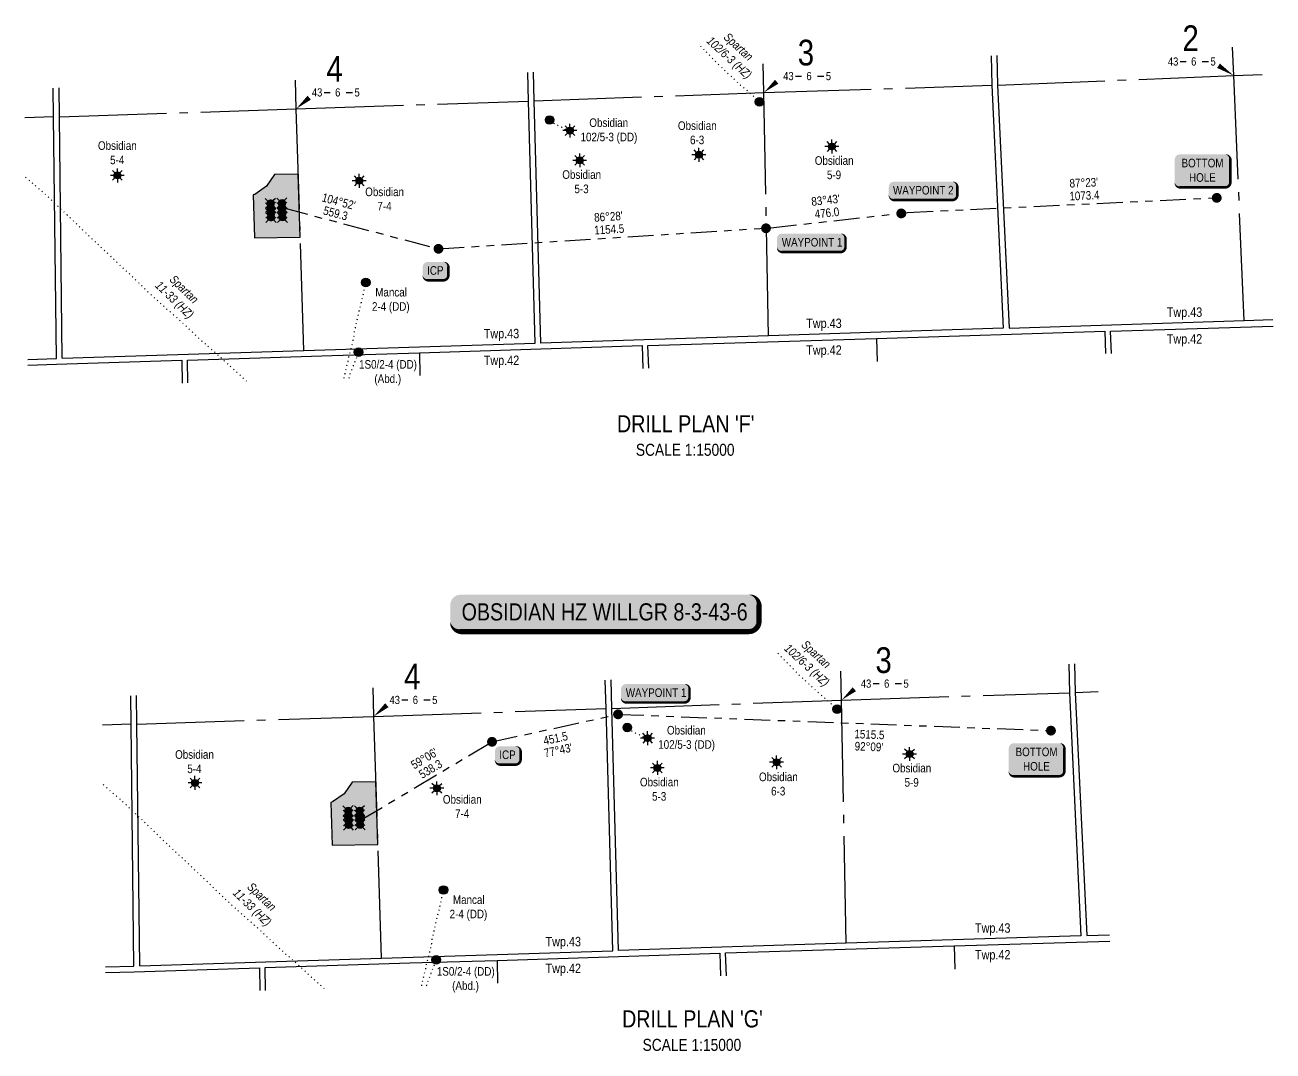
# Model space of a CAD drawing. Extents: x 640289 to 652763, y 5833822 to 5839625.
# Drawn here: x 642113 to 643568, y 5837573 to 5838769 of the extents above; entities that cross this region are included whole.
import ezdxf
from ezdxf.enums import TextEntityAlignment as Align

# ---------------------------------------------------------------- set-up
doc = ezdxf.new("R2010")
doc.units = 0
doc.header["$LTSCALE"] = 5
for name, pattern in [('foc-DOT', [1, 0.2, -0.8]), ('foc-DRILLPATH', [14.75, 6, -1.75, 1.75, -1.75, 1.75, -1.75]), ('foc-QUARTERLINE', [33, 25, -3, 2, -3])]:
    doc.linetypes.add(name, pattern=pattern)
for name, color, linetype in [('10', 1, 'Continuous'), ('9', 3, 'Continuous'), ('AS-DRILL-T', 8, 'Continuous'), ('CG-NOTES', 7, 'Continuous'), ('DETAIL-HZ-Existing', 8, 'foc-DOT'), ('DETAIL-T', 7, 'Continuous'), ('DRILL-T', 8, 'Continuous'), ('F-WS-S', 8, 'Continuous'), ('L-BD', 7, 'Continuous'), ('L-MON', 1, 'Continuous'), ('L-QSEC', 8, 'foc-QUARTERLINE'), ('L-SEC', 7, 'Continuous'), ('L-SECLBL', 7, 'Continuous'), ('P-PDRILLPATH', 12, 'foc-DRILLPATH'), ('P-PROPOSED', 10, 'Continuous'), ('P-PROPOSED-H', 21, 'Continuous')]:
    doc.layers.add(name, color=color, linetype=linetype)
doc.styles.add('100L', font='ARIALN.TTF', dxfattribs={"height": 11})
doc.styles.add('80', font='ARIALN.TTF', dxfattribs={"height": 10})
doc.styles.add('80CG', font='ARIALN.TTF', dxfattribs={"height": 10})
doc.styles.add('80L', font='ARIALN.TTF', dxfattribs={"height": 10})
doc.styles.add('SIMPLEX', font='ARIALN.TTF')
doc.styles.get("Standard").update_dxf_attribs({"font": 'ARIALN.TTF'})

# ---------------------------------------------------------------- blocks, each defined once
blk = doc.blocks.new('*U57')
h = blk.add_hatch(color=255)
edge = h.paths.add_edge_path()
edge.add_line((-84, -11.5), (84, -11.5))
edge.add_arc((84, -5.5), 6, 270, 360)
edge.add_line((90, -5.5), (90, 4))
edge.add_arc((84, 4), 6, 0, 90)
edge.add_line((84, 10), (-84, 10))
edge.add_arc((-84, 4), 6, 90, 180)
edge.add_line((-90, 4), (-90, -5.5))
edge.add_arc((-84, -5.5), 6, 180, 270)
at = {"color": 14, "flags": 128}
blk.add_lwpolyline([(-84, -11.5, 3, 3, 0), (84, -11.5, 3, 3, 0.414214), (90, -5.5, 3, 3, 0), (90, 4, 3, 0, 0.414214), (84, 10, 0, 0, 0), (-84, 10, 0, 0, 0.414214), (-90, 4, 0, 0, 0), (-90, -5.5, 0, 3, 0.414214)], format="xyseb", close=True, dxfattribs=at)
at = {"color": 14, "style": '80'}
blk.add_attdef('DRILL_001', (-16.45, -5), '', height=10, dxfattribs=at)
blk = doc.blocks.new('L-SECLBL')
at = {"layer": '9', "color": 7}
for p, q in [((-5.1, -27.8), (-12.3, -27.8)), ((20.7, -27.8), (13.5, -27.8))]:
    blk.add_line(p, q, dxfattribs=at)
at = {"layer": '10', "color": 2, "style": 'SIMPLEX'}
blk.add_attdef('SEC', text='', height=30, dxfattribs=at).set_placement((0, 0), align=Align.MIDDLE)
at = {"layer": '10', "color": 5, "style": '80L'}
blk.add_attdef('TWP', text='', height=9.5, dxfattribs=at).set_placement((-14.4, -27.4), align=Align.MIDDLE_RIGHT)
blk.add_attdef('RGE', text='', height=9.5, dxfattribs=at).set_placement((3.6, -27.4), align=Align.MIDDLE_CENTER)
blk.add_attdef('MER', text='', height=9.5, dxfattribs=at).set_placement((23.2, -27.4), align=Align.MIDDLE_LEFT)
blk = doc.blocks.new('WC')
at = {"layer": 'L-MON'}
h = blk.add_hatch(color=255, dxfattribs=at)
h.dxf.hatch_style = 1
edge = h.paths.add_edge_path()
edge.add_arc((0, 0), 0.9, 0, 360)
at = {"layer": 'L-MON', "color": 240, "flags": 128}
for points in [[(-0.62, 0.5), (-1.23, 1.12)], [(0.52, 0.61), (1.13, 1.21)], [(-1.18, -1.18), (-0.56, -0.57)], [(1.16, -1.18), (0.56, -0.57)]]:
    blk.add_lwpolyline(points, dxfattribs=at)
at = {"layer": 'L-MON', "color": 240}
for radius in [0.8, 0.373]:
    blk.add_circle((0, 0), radius, dxfattribs=at)
blk = doc.blocks.new('plbh')
at = {"layer": 'L-MON'}
h = blk.add_hatch(color=255, dxfattribs=at)
h.dxf.hatch_style = 1
edge = h.paths.add_edge_path()
edge.add_arc((0, 0), 1.16, 0, 360)
h = blk.add_hatch(color=256, dxfattribs=at)
h.dxf.hatch_style = 1
h.paths.add_polyline_path([(-0.96, 0, 1), (0.96, 0, 1)])
h.paths.add_polyline_path([(0.91, 0, -1), (-0.91, 0, -1)], flags=16)
h.paths.add_polyline_path([(0.45, 0, -1), (-0.45, 0, -1)], flags=0)
h = blk.add_hatch(color=256, dxfattribs=at)
h.dxf.hatch_style = 1
h.paths.add_polyline_path([(-0.45, 0, 1), (0.45, 0, 1)])
h.paths.add_polyline_path([(0.4, 0, -1), (-0.4, 0, -1)], flags=16)
at = {"layer": 'L-MON', "color": 240}
for radius in [0.96, 0.91, 0.45, 0.4]:
    blk.add_circle((0, 0), radius, dxfattribs=at)
blk = doc.blocks.new('BH-Existing')
at = {"layer": 'AS-DRILL-T'}
h = blk.add_hatch(color=256, dxfattribs=at)
h.dxf.hatch_style = 1
edge = h.paths.add_edge_path()
edge.add_arc((0, 0), 0.5, 0, 360)
blk.add_circle((0, 0), 0.5, dxfattribs=at)
blk = doc.blocks.new('GAS')
h = blk.add_hatch(color=255)
h.dxf.hatch_style = 1
edge = h.paths.add_edge_path()
edge.add_arc((0, 0), 0.9, 0, 360)
for p, q in [((-0.81, 0), (-1.62, 0)), ((-0.57, 0.57), (-1.14, 1.14)), ((0, 0.81), (0, 1.62)), ((0.57, 0.57), (1.14, 1.14)), ((1.62, 0), (0.81, 0)), ((-0.57, -0.57), (-1.14, -1.14)), ((0, -0.81), (0, -1.62)), ((1.14, -1.14), (0.57, -0.57))]:
    blk.add_line(p, q)
blk.add_circle((0, 0), 0.8)
blk = doc.blocks.new('*U60')
h = blk.add_hatch(color=255)
edge = h.paths.add_edge_path()
edge.add_line((-9, -11.5), (9, -11.5))
edge.add_arc((9, -5.5), 6, 270, 360)
edge.add_line((15, -5.5), (15, 4))
edge.add_arc((9, 4), 6, 0, 90)
edge.add_line((9, 10), (-9, 10))
edge.add_arc((-9, 4), 6, 90, 180)
edge.add_line((-15, 4), (-15, -5.5))
edge.add_arc((-9, -5.5), 6, 180, 270)
at = {"color": 14, "flags": 128}
blk.add_lwpolyline([(-9, -11.5, 3, 3, 0), (9, -11.5, 3, 3, 0.414214), (15, -5.5, 3, 3, 0), (15, 4, 3, 0, 0.414214), (9, 10, 0, 0, 0), (-9, 10, 0, 0, 0.414214), (-15, 4, 0, 0, 0), (-15, -5.5, 0, 3, 0.414214)], format="xyseb", close=True, dxfattribs=at)
at = {"color": 14, "style": '80'}
blk.add_attdef('ENTER_TEXT_001', (-26.8, -4.9), '', height=10, dxfattribs=at)
blk = doc.blocks.new('*U59')
h = blk.add_hatch(color=255)
edge = h.paths.add_edge_path()
edge.add_line((-26.5, -20), (26.5, -20))
edge.add_arc((26.5, -14), 6, 270, 360)
edge.add_line((32.5, -14), (32.5, 12.5))
edge.add_arc((26.5, 12.5), 6, 0, 90)
edge.add_line((26.5, 18.5), (-26.5, 18.5))
edge.add_arc((-26.5, 12.5), 6, 90, 180)
edge.add_line((-32.5, 12.5), (-32.5, -14))
edge.add_arc((-26.5, -14), 6, 180, 270)
at = {"color": 14, "flags": 128}
blk.add_lwpolyline([(-26.5, -20, 3, 3, 0), (26.5, -20, 3, 3, 0.414214), (32.5, -14, 3, 3, 0), (32.5, 12.5, 3, 0, 0.414214), (26.5, 18.5, 0, 0, 0), (-26.5, 18.5, 0, 0, 0.414214), (-32.5, 12.5, 0, 0, 0), (-32.5, -14, 0, 3, 0.414214)], format="xyseb", close=True, dxfattribs=at)
at = {"color": 14, "style": '80'}
blk.add_attdef('ENTER_TEXT_001', (-26.8, -4.9), '', height=10, dxfattribs=at)
blk = doc.blocks.new('*U61')
h = blk.add_hatch(color=255)
edge = h.paths.add_edge_path()
edge.add_line((-34, -11.5), (34, -11.5))
edge.add_arc((34, -5.5), 6, 270, 360)
edge.add_line((40, -5.5), (40, 4))
edge.add_arc((34, 4), 6, 0, 90)
edge.add_line((34, 10), (-34, 10))
edge.add_arc((-34, 4), 6, 90, 180)
edge.add_line((-40, 4), (-40, -5.5))
edge.add_arc((-34, -5.5), 6, 180, 270)
at = {"color": 14, "flags": 128}
blk.add_lwpolyline([(-34, -11.5, 3, 3, 0), (34, -11.5, 3, 3, 0.414214), (40, -5.5, 3, 3, 0), (40, 4, 3, 0, 0.414214), (34, 10, 0, 0, 0), (-34, 10, 0, 0, 0.414214), (-40, 4, 0, 0, 0), (-40, -5.5, 0, 3, 0.414214)], format="xyseb", close=True, dxfattribs=at)
at = {"color": 14, "style": '80'}
blk.add_attdef('ENTER_TEXT_001', (-26.8, -4.9), '', height=10, dxfattribs=at)

msp = doc.modelspace()

# ---------------------------------------------------------------- hatches: boundary and pattern name
at = {"layer": 'P-PROPOSED-H'}
h = msp.add_hatch(color=256, dxfattribs=at)
h.dxf.hatch_style = 1
h.paths.add_polyline_path([(642380.698, 5838521.26), (642434.021, 5838521.913), (642431.719, 5838595.202), (642404.13, 5838594.864), (642394.771, 5838581.375), (642381.079, 5838571.728), (642379.128, 5838571.201)])
h = msp.add_hatch(color=256, dxfattribs=at)
h.dxf.hatch_style = 1
h.paths.add_polyline_path([(642471.233, 5837812.722), (642524.556, 5837813.375), (642522.253, 5837886.664), (642494.665, 5837886.326), (642485.305, 5837872.837), (642471.614, 5837863.19), (642469.663, 5837862.663)])

# ---------------------------------------------------------------- linework, layer by layer
at = {"layer": 'DETAIL-HZ-Existing', "flags": 128}
for points in [[(642900.502, 5838745.061), (642924.216, 5838720.797), (642927.509, 5838717.686), (642930.816, 5838714.579), (642934.102, 5838711.477), (642937.408, 5838708.377), (642940.736, 5838705.314), (642944.074, 5838702.277), (642947.473, 5838699.283), (642950.927, 5838696.367), (642954.372, 5838693.428), (642957.746, 5838690.406), (642961.11, 5838687.367), (642964.806, 5838684.062), (642969.524, 5838679.837)], [(642748.452, 5838646.108), (642747.666, 5838646.074), (642747.598, 5838646.022), (642747.544, 5838645.923), (642747.455, 5838645.907), (642747.343, 5838645.977), (642747.217, 5838646.05), (642747.075, 5838646.129), (642746.906, 5838646.197), (642746.714, 5838646.258), (642746.515, 5838646.332), (642746.309, 5838646.416), (642746.089, 5838646.502), (642745.85, 5838646.585), (642745.604, 5838646.668), (642745.355, 5838646.753), (642745.098, 5838646.842), (642744.842, 5838646.938), (642744.586, 5838647.03), (642744.343, 5838647.123), (642744.117, 5838647.209), (642743.898, 5838647.289), (642743.682, 5838647.362), (642743.48, 5838647.433), (642743.281, 5838647.507), (642743.085, 5838647.588), (642742.889, 5838647.672), (642742.692, 5838647.766), (642742.493, 5838647.866), (642742.296, 5838647.97), (642742.099, 5838648.071), (642741.903, 5838648.172), (642741.706, 5838648.272), (642741.513, 5838648.367), (642741.327, 5838648.471), (642741.154, 5838648.576), (642740.987, 5838648.687), (642740.817, 5838648.796), (642740.633, 5838648.903), (642740.436, 5838649.021), (642740.219, 5838649.151), (642739.988, 5838649.3), (642739.736, 5838649.469), (642739.466, 5838649.655), (642739.18, 5838649.849), (642738.881, 5838650.047), (642738.568, 5838650.244), (642738.249, 5838650.434), (642737.93, 5838650.615), (642737.601, 5838650.788), (642737.266, 5838650.951), (642736.921, 5838651.107), (642736.566, 5838651.257), (642736.198, 5838651.399), (642735.824, 5838651.524), (642735.461, 5838651.64), (642735.1, 5838651.749), (642734.74, 5838651.874), (642734.375, 5838652.017), (642734.01, 5838652.176), (642733.638, 5838652.351), (642733.269, 5838652.543), (642732.892, 5838652.745), (642732.502, 5838652.96), (642732.105, 5838653.188), (642731.707, 5838653.432), (642731.303, 5838653.69), (642730.894, 5838653.955), (642730.473, 5838654.215), (642730.048, 5838654.469), (642729.641, 5838654.713), (642729.246, 5838654.955), (642728.852, 5838655.183), (642728.452, 5838655.414), (642728.051, 5838655.665), (642727.682, 5838655.941), (642727.339, 5838656.24), (642727, 5838656.547), (642726.657, 5838656.85), (642726.314, 5838657.156), (642725.982, 5838657.456), (642725.666, 5838657.753), (642725.353, 5838658.05), (642725.288, 5838658.108), (642724.818, 5838658.554)], [(642113.849, 5838591.88), (642114.171, 5838591.593), (642115.553, 5838590.331), (642116.953, 5838589.049), (642118.4, 5838587.729), (642119.843, 5838586.442), (642121.37, 5838585.131), (642123.012, 5838583.756), (642124.627, 5838582.398), (642126.332, 5838580.938), (642128.126, 5838579.385), (642129.842, 5838577.896), (642131.656, 5838576.334), (642133.608, 5838574.648), (642135.397, 5838573.068), (642137.313, 5838571.342), (642139.368, 5838569.44), (642141.38, 5838567.51), (642143.305, 5838565.617), (642145.189, 5838563.743), (642147.193, 5838561.766), (642149.192, 5838559.822), (642151.239, 5838557.876), (642153.325, 5838555.931), (642155.444, 5838553.998), (642157.628, 5838552.033), (642159.764, 5838550.11), (642161.351, 5838548.657), (642161.938, 5838548.114), (642164.135, 5838546.05), (642166.247, 5838544.026), (642168.387, 5838541.953), (642170.593, 5838539.798), (642172.652, 5838537.773), (642174.789, 5838535.676), (642177.047, 5838533.467), (642179.074, 5838531.49), (642181.228, 5838529.411), (642183.405, 5838527.319), (642186.876, 5838524.029), (642190.191, 5838520.938), (642192.215, 5838519.058), (642193.488, 5838517.862), (642196.777, 5838514.757), (642200.078, 5838511.665), (642203.403, 5838508.587), (642206.736, 5838505.533), (642210.086, 5838502.496), (642213.369, 5838499.37), (642216.58, 5838496.182), (642219.849, 5838493.056), (642223.16, 5838489.965), (642226.423, 5838486.825), (642229.705, 5838483.709), (642233.081, 5838480.686), (642236.372, 5838477.604), (642239.6, 5838474.42), (642242.847, 5838471.25), (642246.09, 5838468.097), (642249.357, 5838464.947), (642252.623, 5838461.821), (642255.892, 5838458.695), (642259.167, 5838455.579), (642262.482, 5838452.487), (642265.822, 5838449.44), (642269.198, 5838446.414), (642272.567, 5838443.397), (642275.937, 5838440.378), (642279.332, 5838437.389), (642282.746, 5838434.42), (642286.177, 5838431.449), (642289.579, 5838428.464), (642292.939, 5838425.427), (642296.292, 5838422.373), (642299.62, 5838419.302), (642302.922, 5838416.201), (642306.207, 5838413.082), (642309.48, 5838409.956), (642312.775, 5838406.837), (642316.113, 5838403.773), (642319.472, 5838400.75), (642322.854, 5838397.74), (642326.246, 5838394.748), (642329.621, 5838391.762), (642333.032, 5838388.79), (642336.46, 5838385.839), (642339.852, 5838382.84), (642343.205, 5838379.789), (642346.555, 5838376.736), (642349.902, 5838373.692), (642353.239, 5838370.625), (642356.56, 5838367.553), (642359.904, 5838364.493), (642363.261, 5838361.453), (642366.63, 5838358.423), (642369.993, 5838355.396), (642371.502, 5838354.034)], [(642485.165, 5838357.292), (642485.224, 5838357.596), (642485.751, 5838360.243), (642486.33, 5838362.915), (642486.916, 5838365.564), (642487.462, 5838368.125), (642488.092, 5838370.772), (642488.416, 5838372.049), (642488.751, 5838373.327), (642489.09, 5838374.578), (642489.422, 5838375.825), (642489.735, 5838377.052), (642490.01, 5838378.301), (642490.237, 5838379.508), (642490.463, 5838380.732), (642490.7, 5838381.953), (642490.956, 5838383.172), (642491.224, 5838384.327), (642491.558, 5838385.541), (642491.921, 5838386.746), (642492.323, 5838388.022), (642492.708, 5838389.288), (642493.077, 5838390.64), (642493.425, 5838392.031), (642493.782, 5838393.432), (642494.154, 5838394.794), (642494.517, 5838396.146), (642494.837, 5838397.47), (642495.151, 5838398.853), (642495.45, 5838400.213), (642495.742, 5838401.582), (642496.028, 5838402.915), (642496.283, 5838404.197), (642496.507, 5838405.477), (642496.721, 5838406.801), (642496.921, 5838408.094), (642497.107, 5838409.461), (642497.264, 5838410.863), (642497.427, 5838412.192), (642497.659, 5838413.563), (642497.951, 5838414.922), (642498.277, 5838416.259), (642498.604, 5838417.577), (642498.934, 5838418.907), (642499.241, 5838420.207), (642499.549, 5838421.577), (642499.864, 5838422.967), (642500.176, 5838424.331), (642500.477, 5838425.627), (642500.784, 5838426.937), (642501.097, 5838428.267), (642501.42, 5838429.588), (642501.732, 5838430.841), (642502.035, 5838432.071), (642502.316, 5838433.25), (642502.585, 5838434.479), (642502.852, 5838435.791), (642503.137, 5838437.073), (642503.482, 5838438.428), (642503.864, 5838439.813), (642504.255, 5838441.196), (642504.605, 5838442.524), (642504.919, 5838443.841), (642505.21, 5838445.1), (642505.334, 5838445.644), (642505.787, 5838447.642), (642510.615, 5838469.039)], [(642490.808, 5838357.416), (642490.939, 5838357.899), (642491.364, 5838359.376), (642491.838, 5838360.885), (642492.368, 5838362.422), (642492.941, 5838363.983), (642493.537, 5838365.545), (642494.137, 5838367.097), (642494.74, 5838368.647), (642495.353, 5838370.196), (642495.971, 5838371.725), (642496.572, 5838373.234), (642497.17, 5838374.737), (642497.785, 5838376.216), (642498.401, 5838377.669), (642499.005, 5838379.094), (642499.569, 5838380.499), (642500.077, 5838381.902), (642500.534, 5838383.319), (642500.968, 5838384.717), (642501.921, 5838387.707)], [(642991.037, 5838036.523), (643014.751, 5838012.259), (643018.044, 5838009.148), (643021.351, 5838006.041), (643024.637, 5838002.939), (643027.943, 5837999.839), (643031.271, 5837996.776), (643034.609, 5837993.739), (643038.008, 5837990.745), (643041.462, 5837987.829), (643044.907, 5837984.89), (643048.281, 5837981.868), (643051.645, 5837978.829), (643055.341, 5837975.524), (643060.059, 5837971.299)], [(642838.987, 5837937.57), (642838.201, 5837937.536), (642838.133, 5837937.484), (642838.079, 5837937.385), (642837.99, 5837937.369), (642837.878, 5837937.439), (642837.752, 5837937.512), (642837.609, 5837937.591), (642837.441, 5837937.659), (642837.249, 5837937.72), (642837.05, 5837937.794), (642836.844, 5837937.878), (642836.624, 5837937.964), (642836.385, 5837938.047), (642836.139, 5837938.13), (642835.89, 5837938.215), (642835.633, 5837938.304), (642835.377, 5837938.4), (642835.121, 5837938.492), (642834.878, 5837938.585), (642834.652, 5837938.671), (642834.432, 5837938.751), (642834.217, 5837938.824), (642834.015, 5837938.895), (642833.816, 5837938.969), (642833.62, 5837939.05), (642833.424, 5837939.134), (642833.227, 5837939.228), (642833.027, 5837939.328), (642832.831, 5837939.432), (642832.634, 5837939.533), (642832.438, 5837939.634), (642832.241, 5837939.735), (642832.048, 5837939.829), (642831.862, 5837939.933), (642831.689, 5837940.038), (642831.522, 5837940.149), (642831.352, 5837940.258), (642831.168, 5837940.365), (642830.971, 5837940.483), (642830.754, 5837940.613), (642830.522, 5837940.762), (642830.27, 5837940.931), (642830.001, 5837941.117), (642829.715, 5837941.311), (642829.416, 5837941.509), (642829.103, 5837941.706), (642828.784, 5837941.896), (642828.465, 5837942.077), (642828.136, 5837942.25), (642827.801, 5837942.413), (642827.456, 5837942.569), (642827.101, 5837942.719), (642826.733, 5837942.861), (642826.359, 5837942.986), (642825.995, 5837943.102), (642825.635, 5837943.211), (642825.275, 5837943.336), (642824.91, 5837943.479), (642824.545, 5837943.638), (642824.173, 5837943.813), (642823.803, 5837944.005), (642823.427, 5837944.207), (642823.037, 5837944.422), (642822.64, 5837944.65), (642822.242, 5837944.894), (642821.838, 5837945.152), (642821.429, 5837945.417), (642821.008, 5837945.677), (642820.583, 5837945.931), (642820.175, 5837946.175), (642819.781, 5837946.417), (642819.387, 5837946.645), (642818.987, 5837946.876), (642818.586, 5837947.127), (642818.217, 5837947.403), (642817.874, 5837947.702), (642817.535, 5837948.009), (642817.192, 5837948.312), (642816.849, 5837948.618), (642816.517, 5837948.918), (642816.201, 5837949.215), (642815.888, 5837949.512), (642815.823, 5837949.57), (642815.352, 5837950.016)], [(642204.384, 5837883.342), (642204.706, 5837883.055), (642206.088, 5837881.793), (642207.488, 5837880.511), (642208.935, 5837879.191), (642210.378, 5837877.904), (642211.905, 5837876.593), (642213.547, 5837875.218), (642215.162, 5837873.86), (642216.867, 5837872.4), (642218.661, 5837870.847), (642220.377, 5837869.358), (642222.191, 5837867.796), (642224.143, 5837866.11), (642225.931, 5837864.53), (642227.848, 5837862.804), (642229.903, 5837860.902), (642231.915, 5837858.972), (642233.84, 5837857.079), (642235.724, 5837855.205), (642237.728, 5837853.228), (642239.727, 5837851.284), (642241.774, 5837849.338), (642243.86, 5837847.393), (642245.979, 5837845.46), (642248.163, 5837843.495), (642250.298, 5837841.572), (642251.886, 5837840.119), (642252.473, 5837839.576), (642254.67, 5837837.512), (642256.782, 5837835.488), (642258.922, 5837833.415), (642261.128, 5837831.26), (642263.187, 5837829.235), (642265.324, 5837827.138), (642267.582, 5837824.929), (642269.609, 5837822.952), (642271.763, 5837820.873), (642273.94, 5837818.781), (642277.411, 5837815.491), (642280.726, 5837812.4), (642282.75, 5837810.52), (642284.023, 5837809.324), (642287.312, 5837806.219), (642290.613, 5837803.127), (642293.938, 5837800.049), (642297.271, 5837796.995), (642300.621, 5837793.958), (642303.904, 5837790.832), (642307.114, 5837787.644), (642310.384, 5837784.518), (642313.695, 5837781.427), (642316.958, 5837778.287), (642320.24, 5837775.171), (642323.616, 5837772.148), (642326.907, 5837769.066), (642330.135, 5837765.882), (642333.382, 5837762.712), (642336.625, 5837759.559), (642339.892, 5837756.409), (642343.157, 5837753.283), (642346.427, 5837750.157), (642349.702, 5837747.041), (642353.017, 5837743.949), (642356.357, 5837740.902), (642359.733, 5837737.876), (642363.102, 5837734.859), (642366.472, 5837731.84), (642369.867, 5837728.851), (642373.281, 5837725.882), (642376.712, 5837722.911), (642380.114, 5837719.926), (642383.474, 5837716.889), (642386.827, 5837713.835), (642390.155, 5837710.764), (642393.457, 5837707.663), (642396.742, 5837704.544), (642400.015, 5837701.418), (642403.31, 5837698.299), (642406.648, 5837695.235), (642410.007, 5837692.212), (642413.389, 5837689.202), (642416.781, 5837686.21), (642420.156, 5837683.224), (642423.567, 5837680.252), (642426.994, 5837677.301), (642430.386, 5837674.302), (642433.74, 5837671.251), (642437.09, 5837668.198), (642440.437, 5837665.154), (642443.774, 5837662.087), (642447.095, 5837659.015), (642450.439, 5837655.955), (642453.796, 5837652.915), (642457.165, 5837649.885), (642460.528, 5837646.858), (642462.037, 5837645.496)], [(642575.7, 5837648.754), (642575.759, 5837649.058), (642576.286, 5837651.705), (642576.865, 5837654.377), (642577.451, 5837657.026), (642577.997, 5837659.587), (642578.627, 5837662.234), (642578.951, 5837663.511), (642579.286, 5837664.789), (642579.625, 5837666.04), (642579.957, 5837667.287), (642580.27, 5837668.514), (642580.545, 5837669.763), (642580.772, 5837670.97), (642580.998, 5837672.194), (642581.235, 5837673.415), (642581.491, 5837674.634), (642581.759, 5837675.789), (642582.093, 5837677.003), (642582.456, 5837678.208), (642582.858, 5837679.484), (642583.243, 5837680.75), (642583.612, 5837682.102), (642583.96, 5837683.493), (642584.317, 5837684.894), (642584.689, 5837686.256), (642585.052, 5837687.608), (642585.372, 5837688.932), (642585.686, 5837690.315), (642585.985, 5837691.675), (642586.277, 5837693.044), (642586.563, 5837694.377), (642586.818, 5837695.659), (642587.042, 5837696.939), (642587.255, 5837698.263), (642587.456, 5837699.556), (642587.641, 5837700.923), (642587.799, 5837702.325), (642587.962, 5837703.654), (642588.194, 5837705.025), (642588.486, 5837706.384), (642588.812, 5837707.721), (642589.139, 5837709.039), (642589.469, 5837710.369), (642589.776, 5837711.669), (642590.084, 5837713.039), (642590.399, 5837714.429), (642590.711, 5837715.793), (642591.012, 5837717.089), (642591.319, 5837718.399), (642591.632, 5837719.729), (642591.955, 5837721.05), (642592.267, 5837722.303), (642592.57, 5837723.533), (642592.851, 5837724.712), (642593.12, 5837725.941), (642593.387, 5837727.253), (642593.672, 5837728.535), (642594.017, 5837729.89), (642594.399, 5837731.275), (642594.79, 5837732.658), (642595.14, 5837733.986), (642595.453, 5837735.303), (642595.745, 5837736.562), (642595.869, 5837737.106), (642596.322, 5837739.104), (642601.15, 5837760.501)], [(642581.343, 5837648.878), (642581.473, 5837649.361), (642581.899, 5837650.838), (642582.373, 5837652.347), (642582.903, 5837653.884), (642583.476, 5837655.445), (642584.072, 5837657.007), (642584.672, 5837658.559), (642585.275, 5837660.109), (642585.888, 5837661.658), (642586.506, 5837663.187), (642587.107, 5837664.696), (642587.705, 5837666.199), (642588.32, 5837667.678), (642588.936, 5837669.131), (642589.54, 5837670.556), (642590.104, 5837671.961), (642590.611, 5837673.364), (642591.069, 5837674.781), (642591.503, 5837676.179), (642592.456, 5837679.169)]]:
    msp.add_lwpolyline(points, dxfattribs=at)
at = {"layer": 'L-QSEC'}
for p, q in [((643522.37, 5838710.353), (643520.944, 5838743.647)), ((642974.647, 5838690.511), (642973.864, 5838724.079)), ((643247.06, 5838699.286), (643522.37, 5838710.353)), ((643522.37, 5838710.353), (643555.673, 5838711.562)), ((643534.604, 5838424.624), (643522.37, 5838710.353)), ((642429.392, 5838671.623), (642428.334, 5838704.997)), ((642974.647, 5838690.511), (643240.361, 5838699.03)), ((642429.319, 5838671.559), (642700.146, 5838680.578)), ((642706.846, 5838680.842), (642974.647, 5838690.511)), ((642979.923, 5838406.9), (642974.647, 5838690.511)), ((642153.144, 5838662.361), (642429.319, 5838671.559)), ((642438.179, 5838389.588), (642429.319, 5838671.559)), ((642146.441, 5838662.259), (642113.061, 5838661.214)), ((643105.837, 5838403.851), (643106.721, 5838376.712)), ((642572.892, 5838386.902), (642573.366, 5838360.501)), ((643065.182, 5837981.973), (643064.399, 5838015.541)), ((642519.927, 5837963.085), (642518.871, 5837996.397)), ((642797.381, 5837972.305), (643065.182, 5837981.973)), ((643065.182, 5837981.973), (643330.896, 5837990.492)), ((643070.458, 5837698.362), (643065.182, 5837981.973)), ((643337.595, 5837990.748), (643364.261, 5837991.82)), ((642519.854, 5837963.021), (642790.681, 5837972.04)), ((642236.976, 5837953.721), (642203.595, 5837952.676)), ((642243.679, 5837953.823), (642519.854, 5837963.021)), ((642528.714, 5837681.05), (642519.854, 5837963.021)), ((643196.371, 5837695.313), (643197.256, 5837668.174)), ((642663.427, 5837678.364), (642663.901, 5837651.963))]:
    msp.add_line(p, q, dxfattribs=at)
at = {"layer": 'L-SEC'}
for p, q in [((643239.507, 5838733.466), (643240.361, 5838699.03)), ((643246.207, 5838733.703), (643247.06, 5838699.286)), ((642700.145, 5838680.6), (642699.192, 5838713.889)), ((642706.847, 5838680.792), (642705.893, 5838714.132)), ((642146.44, 5838662.259), (642146.06, 5838695.655)), ((642153.144, 5838662.361), (642152.763, 5838695.877)), ((643240.361, 5838699.03), (643253.742, 5838415.65)), ((643247.06, 5838699.286), (643260.444, 5838415.864)), ((642707.828, 5838398.205), (642700.145, 5838680.6)), ((642714.529, 5838398.419), (642706.846, 5838680.842)), ((642149.648, 5838380.368), (642146.44, 5838662.259)), ((642156.35, 5838380.582), (642153.144, 5838662.361)), ((643260.444, 5838415.864), (643534.604, 5838424.624)), ((643378.894, 5838412.35), (643568.234, 5838418.216)), ((643534.604, 5838424.624), (643567.908, 5838425.83)), ((642979.923, 5838406.9), (642714.529, 5838398.419)), ((642839.477, 5838395.626), (643105.837, 5838403.851)), ((643253.742, 5838415.65), (642979.923, 5838406.9)), ((643105.837, 5838403.851), (643372.194, 5838412.143)), ((643372.194, 5838412.143), (643373.065, 5838386.029)), ((643379.766, 5838386.251), (643378.894, 5838412.35)), ((642156.35, 5838380.582), (642438.179, 5838389.588)), ((642438.179, 5838389.588), (642707.828, 5838398.205)), ((642572.892, 5838386.902), (642832.776, 5838395.419)), ((642832.776, 5838395.419), (642833.618, 5838368.817)), ((642840.319, 5838369.031), (642839.477, 5838395.626)), ((642116.267, 5838379.342), (642149.648, 5838380.368)), ((642149.854, 5838373.667), (642295.829, 5838378.331)), ((642295.829, 5838378.331), (642296.447, 5838351.71)), ((642302.53, 5838378.545), (642471.312, 5838383.939)), ((642303.148, 5838351.918), (642302.53, 5838378.545)), ((642471.312, 5838383.939), (642572.892, 5838386.902)), ((642116.343, 5838372.629), (642149.854, 5838373.667)), ((643330.068, 5838023.873), (643330.896, 5837990.492)), ((643336.768, 5838024.102), (643337.595, 5837990.748)), ((642790.68, 5837972.062), (642789.727, 5838005.351)), ((642797.382, 5837972.254), (642796.427, 5838005.594)), ((642236.975, 5837953.721), (642236.595, 5837987.117)), ((642243.679, 5837953.823), (642243.297, 5837987.337)), ((643330.896, 5837990.492), (643344.277, 5837707.112)), ((643337.595, 5837990.748), (643350.978, 5837707.326)), ((642798.363, 5837689.667), (642790.68, 5837972.062)), ((642805.064, 5837689.881), (642797.381, 5837972.305)), ((642240.182, 5837671.83), (642236.975, 5837953.721)), ((642246.885, 5837672.045), (642243.679, 5837953.823)), ((643344.277, 5837707.112), (643070.458, 5837698.362)), ((643350.978, 5837707.326), (643377.654, 5837708.178)), ((643070.458, 5837698.362), (642805.064, 5837689.881)), ((642930.011, 5837687.088), (643196.371, 5837695.313)), ((643196.371, 5837695.313), (643377.995, 5837700.967)), ((642246.885, 5837672.045), (642528.714, 5837681.05)), ((642528.714, 5837681.05), (642798.363, 5837689.667)), ((642561.847, 5837675.401), (642663.427, 5837678.364)), ((642663.427, 5837678.364), (642923.311, 5837686.881)), ((642923.311, 5837686.881), (642924.153, 5837660.279)), ((642930.854, 5837660.493), (642930.011, 5837687.088)), ((642206.802, 5837670.804), (642240.182, 5837671.83)), ((642206.878, 5837664.091), (642240.389, 5837665.129)), ((642240.389, 5837665.129), (642386.364, 5837669.793)), ((642386.364, 5837669.793), (642386.982, 5837643.172)), ((642393.065, 5837670.008), (642561.847, 5837675.401)), ((642393.683, 5837643.38), (642393.065, 5837670.008))]:
    msp.add_line(p, q, dxfattribs=at)
at = {"layer": 'L-SECLBL', "flags": 128}
for points in [[(643522.37, 5838710.353, 0, 5.998, 0), (643504.625, 5838721.807, 0, 0, 0)], [(642974.865, 5838690.76, 0, 5.998, 0), (642989.525, 5838703.177, 0, 0, 0)], [(642429.392, 5838671.623, 0, 5.998, 0), (642444.463, 5838684.539, 0, 0, 0)], [(643065.399, 5837982.222, 0, 5.998, 0), (643080.06, 5837994.639, 0, 0, 0)], [(642519.927, 5837963.085, 0, 5.998, 0), (642534.998, 5837976.001, 0, 0, 0)]]:
    msp.add_lwpolyline(points, format="xyseb", dxfattribs=at)
at = {"layer": 'P-PDRILLPATH'}
for p, q in [((643141.952, 5838550.631), (643502.66, 5838567.741)), ((642413.282, 5838556.295), (642595.198, 5838508.301)), ((642982.814, 5838532.859), (643141.952, 5838550.631)), ((642595.198, 5838508.301), (642982.814, 5838532.859)), ((642657.586, 5837933.354), (642804.586, 5837965.354)), ((642804.586, 5837965.354), (643309.253, 5837946.354)), ((642503.67, 5837841.446), (642657.586, 5837933.354))]:
    msp.add_line(p, q, dxfattribs=at)
at = {"layer": 'P-PROPOSED', "flags": 128}
for points in [[(642380.698, 5838521.26), (642434.021, 5838521.913), (642431.719, 5838595.202), (642404.13, 5838594.864), (642394.771, 5838581.375), (642381.079, 5838571.728), (642379.128, 5838571.201)], [(642471.233, 5837812.722), (642524.556, 5837813.375), (642522.253, 5837886.664), (642494.665, 5837886.326), (642485.305, 5837872.837), (642471.614, 5837863.19), (642469.663, 5837862.663)]]:
    msp.add_lwpolyline(points, close=True, dxfattribs=at)

# ---------------------------------------------------------------- block references
at = {"layer": 'AS-DRILL-T', "xscale": 9.997110999999931, "yscale": 9.997110999999931, "zscale": 9.997110999999931}
for p in [(642969.53, 5838679.825), (642724.819, 5838658.558), (642510.621, 5838469.054), (642501.931, 5838387.713), (643060.064, 5837971.287), (642815.354, 5837950.02), (642601.156, 5837760.516), (642592.466, 5837679.175)]:
    msp.add_blockref('BH-Existing', p, dxfattribs=at)
at = {"layer": 'CG-NOTES'}
ref = msp.add_blockref('*U59', (643486.015, 5838599.887), dxfattribs=dict(at, xscale=0.9993117454068758, yscale=0.9993117454068758, zscale=0.9993117454068758))
ref.add_attrib('ENTER_TEXT_001', 'BOTTOM', (643461.533, 5838603.303), dxfattribs={"layer": '0', "color": 14, "height": 9.9931, "style": '80'})
ref.add_attrib('ENTER_TEXT_002', 'HOLE', (643470.296, 5838586.471), dxfattribs={"layer": '0', "color": 14, "height": 9.9931, "style": '80'})
ref = msp.add_blockref('*U61', (643160.221, 5838576.644), dxfattribs=dict(at, xscale=0.9993117454068758, yscale=0.9993117454068758, zscale=0.9993117454068758))
ref.add_attrib('ENTER_TEXT_001', 'WAYPOINT 2', (643125.143, 5838571.644), dxfattribs={"layer": '0', "color": 14, "height": 9.9931, "style": '80'})
ref = msp.add_blockref('*U61', (643029.815, 5838515.985), dxfattribs=dict(at, xscale=0.9993117454068758, yscale=0.9993117454068758, zscale=0.9993117454068758))
ref.add_attrib('ENTER_TEXT_001', 'WAYPOINT 1', (642995.494, 5838510.985), dxfattribs={"layer": '0', "color": 14, "height": 9.9931, "style": '80'})
ref = msp.add_blockref('*U60', (642591.769, 5838483.058), dxfattribs=dict(at, xscale=0.9993117454068758, yscale=0.9993117454068758, zscale=0.9993117454068758))
ref.add_attrib('ENTER_TEXT_001', 'ICP', (642581.936, 5838478.058), dxfattribs={"layer": '0', "color": 14, "height": 9.9931, "style": '80'})
at = {"layer": 'CG-NOTES', "color": 3}
ref = msp.add_blockref('*U57', (642788.974, 5838084.857), dxfattribs=dict(at, xscale=1.999999999999974, yscale=1.999999999999974, zscale=1.999999999999974))
ref.add_attrib('DRILL_001', 'OBSIDIAN HZ WILLGR 8-3-43-6', (642622.159, 5838074.85), dxfattribs={"layer": '0', "color": 14, "height": 20, "style": '80'})
at = {"layer": 'CG-NOTES'}
ref = msp.add_blockref('*U61', (642847.92, 5837990.686), dxfattribs=dict(at, xscale=0.9993117454068758, yscale=0.9993117454068758, zscale=0.9993117454068758))
ref.add_attrib('ENTER_TEXT_001', 'WAYPOINT 1', (642813.598, 5837985.686), dxfattribs={"layer": '0', "color": 14, "height": 9.9931, "style": '80'})
ref = msp.add_blockref('*U60', (642675.945, 5837918.219), dxfattribs=dict(at, xscale=0.9993117454068758, yscale=0.9993117454068758, zscale=0.9993117454068758))
ref.add_attrib('ENTER_TEXT_001', 'ICP', (642666.112, 5837913.22), dxfattribs={"layer": '0', "color": 14, "height": 9.9931, "style": '80'})
ref = msp.add_blockref('*U59', (643292.493, 5837913.182), dxfattribs=dict(at, xscale=0.9993117454068758, yscale=0.9993117454068758, zscale=0.9993117454068758))
ref.add_attrib('ENTER_TEXT_001', 'BOTTOM', (643268.011, 5837916.599), dxfattribs={"layer": '0', "color": 14, "height": 9.9931, "style": '80'})
ref.add_attrib('ENTER_TEXT_002', 'HOLE', (643276.774, 5837899.766), dxfattribs={"layer": '0', "color": 14, "height": 9.9931, "style": '80'})
at = {"layer": 'F-WS-S', "xscale": 4.998555499999966, "yscale": 4.998555499999966, "zscale": 4.998555499999966}
for p in [(642748.452, 5838646.108), (642898.873, 5838617.952), (643053.887, 5838627.613), (642759.843, 5838611.428), (642220.764, 5838593.91), (642502.794, 5838587.628), (642838.987, 5837937.57), (643144.422, 5837919.075), (642850.378, 5837902.89), (642989.408, 5837909.414), (642311.299, 5837885.372), (642593.329, 5837879.09)]:
    msp.add_blockref('GAS', p, dxfattribs=at)
at = {"layer": 'L-MON'}
for name, p, xscale, yscale, zscale in [('WC', (642399.438, 5838561.481), 4.998555499999995, 4.998555499999995, 4.998555499999995), ('WC', (642412.769, 5838561.644), 4.998555499999995, 4.998555499999995, 4.998555499999995), ('plbh', (643502.66, 5838567.741), 4.998555499999966, 4.998555499999966, 4.998555499999966), ('WC', (642399.595, 5838556.484), 4.998555499999995, 4.998555499999995, 4.998555499999995), ('WC', (642399.804, 5838549.821), 4.998555499999995, 4.998555499999995, 4.998555499999995), ('WC', (642399.961, 5838544.824), 4.998555499999995, 4.998555499999995, 4.998555499999995), ('WC', (642412.926, 5838556.647), 4.998555499999995, 4.998555499999995, 4.998555499999995), ('WC', (642413.135, 5838549.984), 4.998555499999995, 4.998555499999995, 4.998555499999995), ('WC', (642413.292, 5838544.987), 4.998555499999995, 4.998555499999995, 4.998555499999995), ('plbh', (643134.718, 5838549.558), 4.998555499999966, 4.998555499999966, 4.998555499999966), ('plbh', (642977.051, 5838532.225), 4.998555499999966, 4.998555499999966, 4.998555499999966), ('plbh', (642595.198, 5838508.301), 4.998555499999966, 4.998555499999966, 4.998555499999966), ('plbh', (642804.586, 5837965.354), 4.998555499999966, 4.998555499999966, 4.998555499999966), ('plbh', (643309.253, 5837946.354), 4.998555499999966, 4.998555499999966, 4.998555499999966), ('plbh', (642657.586, 5837933.354), 4.998555499999966, 4.998555499999966, 4.998555499999966), ('WC', (642489.973, 5837852.943), 4.998555499999995, 4.998555499999995, 4.998555499999995), ('WC', (642490.13, 5837847.946), 4.998555499999995, 4.998555499999995, 4.998555499999995), ('WC', (642503.304, 5837853.106), 4.998555499999995, 4.998555499999995, 4.998555499999995), ('WC', (642503.461, 5837848.109), 4.998555499999995, 4.998555499999995, 4.998555499999995), ('WC', (642490.339, 5837841.283), 4.998555499999995, 4.998555499999995, 4.998555499999995), ('WC', (642490.496, 5837836.286), 4.998555499999995, 4.998555499999995, 4.998555499999995), ('WC', (642503.67, 5837841.446), 4.998555499999995, 4.998555499999995, 4.998555499999995), ('WC', (642503.827, 5837836.449), 4.998555499999995, 4.998555499999995, 4.998555499999995)]:
    msp.add_blockref(name, p, dxfattribs=dict(at, xscale=xscale, yscale=yscale, zscale=zscale))
at = {"layer": 'L-SECLBL', "xscale": 0.9997111, "yscale": 0.9997111, "zscale": 0.9997111}
for p, values in [((643472.166, 5838754.154), {'SEC': '2', 'TWP': '43', 'RGE': '6', 'MER': '5'}), ((643023.639, 5838737.149), {'SEC': '3', 'TWP': '43', 'RGE': '6', 'MER': '5'}), ((642474.113, 5838718.118), {'SEC': '4', 'TWP': '43', 'RGE': '6', 'MER': '5'}), ((643114.174, 5838028.611), {'SEC': '3', 'TWP': '43', 'RGE': '6', 'MER': '5'}), ((642564.648, 5838009.58), {'SEC': '4', 'TWP': '43', 'RGE': '6', 'MER': '5'})]:
    msp.add_blockref('L-SECLBL', p, dxfattribs=at).add_auto_attribs(values)

# ---------------------------------------------------------------- texts
at = {"style": '100L'}
for s, p in [('Twp.43', (643465.007, 5838428.947)), ('Twp.43', (643044.635, 5838415.89)), ('Twp.43', (642668.648, 5838403.962)), ('Twp.42', (643465.007, 5838397.728)), ('Twp.42', (643044.635, 5838384.672)), ('Twp.42', (642668.648, 5838372.744)), ('Twp.43', (643241.425, 5837710.667)), ('Twp.43', (642740.689, 5837694.838)), ('Twp.42', (643241.425, 5837679.449)), ('Twp.42', (642740.689, 5837663.619))]:
    msp.add_text(s, height=10.9968, rotation=359.999962, dxfattribs=at).set_placement(p, align=Align.CENTER)
at = {"layer": 'DETAIL-T', "color": 3, "char_height": 20, "width": 225.8342, "attachment_point": 1, "style": '80CG'}
for s, insert in [("\\pi34.199;DRILL PLAN 'F'\\P\\pi56.167;{\\H0.7x;SCALE 1:15000}", (642769.176, 5838314.256)), ("\\pi32.283;DRILL PLAN 'G'\\P\\pi56.167;{\\H0.7x;SCALE 1:15000}", (642777.002, 5837620.21))]:
    msp.add_mtext(s, dxfattribs=dict(at, insert=insert))
at = {"layer": 'DRILL-T', "char_height": 9.99711, "attachment_point": 1, "style": '80L'}
for s, width, insert, rotation in [('\\pi12.658;{\\fArial Narrow|b0|i1|c0|p34;Spartan\\P\\pi0.89123;102/6-3 (HZ)}', 64.33602, (642924.368, 5838769.832), 317.375404), ('\\pi7.8967;{\\fArial Narrow|b0|i1|c0|p34;Spartan\\P\\pi0.90691;11-33 (HZ)}', 54.81351, (642282.125, 5838484.284), 315.802966), ('\\pi12.658;{\\fArial Narrow|b0|i1|c0|p34;Spartan\\P\\pi0.89123;102/6-3 (HZ)}', 64.33602, (643014.903, 5838061.294), 317.375404), ('\\pi7.8967;{\\fArial Narrow|b0|i1|c0|p34;Spartan\\P\\pi0.90691;11-33 (HZ)}', 54.81351, (642372.66, 5837775.746), 315.802966)]:
    msp.add_mtext_dynamic_manual_height_columns(s, width=width, gutter_width=50, heights=[0], dxfattribs=dict(at, insert=insert, rotation=rotation))
for s, width, insert in [('\\pi10.892;Obsidian\\P\\pi0.6732;102/5-3 (DD)', 65.60477, (642760.192, 5838660.371)), ('\\pi-1.0931;Obsidian\\P\\pi13.02;6-3', 41.63479, (642875.463, 5838656.942)), ('\\pi-1.0931;Obsidian\\P\\pi13.054;5-4', 41.63479, (642199.272, 5838633.68)), ('\\pi-1.0931;Obsidian\\P\\pi13.03;5-9', 41.63479, (643035.041, 5838616.231)), ('\\pi-1.0931;Obsidian\\P\\pi13.043;5-3', 41.63479, (642740.661, 5838599.879)), ('\\pi-1.0931;Obsidian\\P\\pi13.088;7-4', 41.63479, (642510.878, 5838579.729)), ('\\pi4.0353;Mancal\\P\\pi0.21649;2-4 (DD)', 43.306, (642517.45, 5838462.69)), ('\\pi0.67338;1S0/2-4 (DD)\\P\\pi18.537;(Abd.)', 66.87353, (642501.95, 5838378.497)), ('\\pi10.892;Obsidian\\P\\pi0.6732;102/5-3 (DD)', 65.60477, (642850.727, 5837951.833)), ('\\pi-1.0931;Obsidian\\P\\pi13.054;5-4', 41.63479, (642289.236, 5837923.516)), ('\\pi-1.0931;Obsidian\\P\\pi13.02;6-3', 41.63479, (642969.995, 5837897.46)), ('\\pi-1.0931;Obsidian\\P\\pi13.03;5-9', 41.63479, (643125.576, 5837907.693)), ('\\pi-1.0931;Obsidian\\P\\pi13.043;5-3', 41.63479, (642831.196, 5837891.341)), ('\\pi-1.0931;Obsidian\\P\\pi13.088;7-4', 41.63479, (642601.413, 5837871.191)), ('\\pi4.0353;Mancal\\P\\pi0.21649;2-4 (DD)', 43.306, (642607.985, 5837754.152)), ('\\pi0.67338;1S0/2-4 (DD)\\P\\pi18.537;(Abd.)', 66.87353, (642592.615, 5837670.575))]:
    msp.add_mtext_dynamic_manual_height_columns(s, width=width, gutter_width=50, heights=[0], dxfattribs=dict(at, insert=insert))
at = {"layer": 'L-BD', "style": '80L'}
for s, rotation, p in [("87°23'", 2.6171, (643347.573, 5838585.409)), ("104°52'", 345.1222, (642478.877, 5838563.537)), ("83°43'", 6.2737, (643046.491, 5838565.122)), ('1073.4', 2.6171, (643348.257, 5838570.429)), ('559.3', 345.1222, (642475.219, 5838549.769)), ("86°28'", 3.5268, (642793.322, 5838545.899)), ('476.0', 6.2737, (643048.13, 5838550.217)), ('1154.5', 3.5268, (642794.244, 5838530.932))]:
    msp.add_text(s, height=9.9971, rotation=rotation, dxfattribs=at).set_placement(p, align=Align.MIDDLE)
at = {"layer": 'L-BD'}
for s, rotation, p in [('451.5', 12.280954, (642731.65, 5837937.389)), ('1515.5', 357.843912, (643097.639, 5837941.923)), ("59%%D06'", 30.842575, (642578.594, 5837913.84)), ("77%%d43'", 12.280954, (642734.681, 5837923.469)), ("92%%d09'", 357.843912, (643097.103, 5837927.687)), ('538.3', 30.842575, (642585.898, 5837901.608))]:
    msp.add_text(s, height=9.9971, rotation=rotation, dxfattribs=at).set_placement(p, align=Align.MIDDLE_CENTER)

doc.saveas('drawing.dxf')
